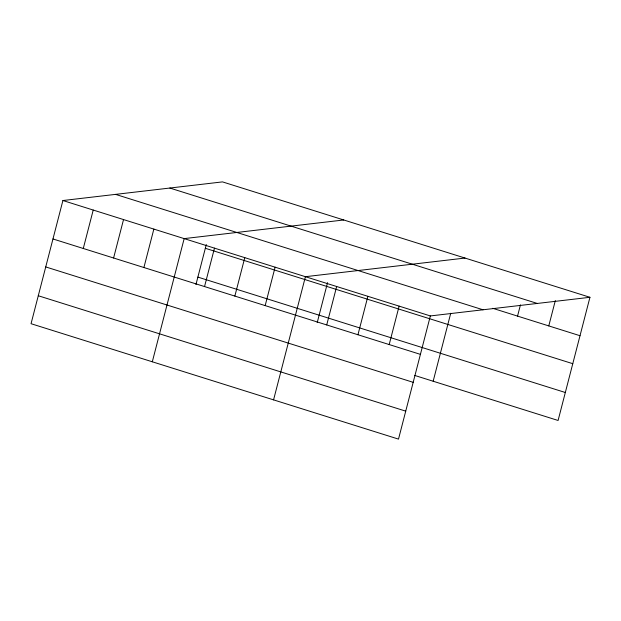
<?xml version="1.0" encoding="UTF-8"?>
<svg xmlns="http://www.w3.org/2000/svg" width="621" height="621" viewBox="0 0 621 621"><rect width="100%" height="100%" fill="white"/><g stroke="black" fill="none" stroke-linecap="round" stroke-linejoin="round"><path stroke-width="0.93" d="M589.95 297.296L222.497 181.891L62.907 200.529L31.05 323.704L398.503 439.109L430.353 315.934L589.95 297.296L558.093 420.471L414.789 375.464M83.284 248.478L93.22 210.053M113.596 258.002L123.532 219.57M143.909 267.519L153.853 229.095M152.308 361.787L184.165 238.611L343.755 219.974M195.949 284.558L206.296 244.558M204.542 286.56L214.478 248.136M234.854 296.085L244.79 257.653M265.167 305.602L275.111 267.177M273.566 399.877L305.423 276.694L465.02 258.057M317.207 322.641L327.554 282.64M326.716 324.938L336.66 286.506M357.952 334.742L367.888 296.318M389.188 344.554L399.124 306.13M433.163 381.232L450.737 313.263M517.549 316.105L520.452 304.857M548.778 325.909L555.321 300.603M169.836 188.039L537.281 303.444M492.74 308.311L580.014 335.72M115.568 194.381L483.022 309.786M62.907 200.529L430.353 315.934M205.326 248.284L572.779 363.689M197.874 277.098L565.327 392.503M52.971 238.961L420.417 354.366M45.737 266.929L413.182 382.326M38.285 295.743L405.73 411.141"/></g></svg>
